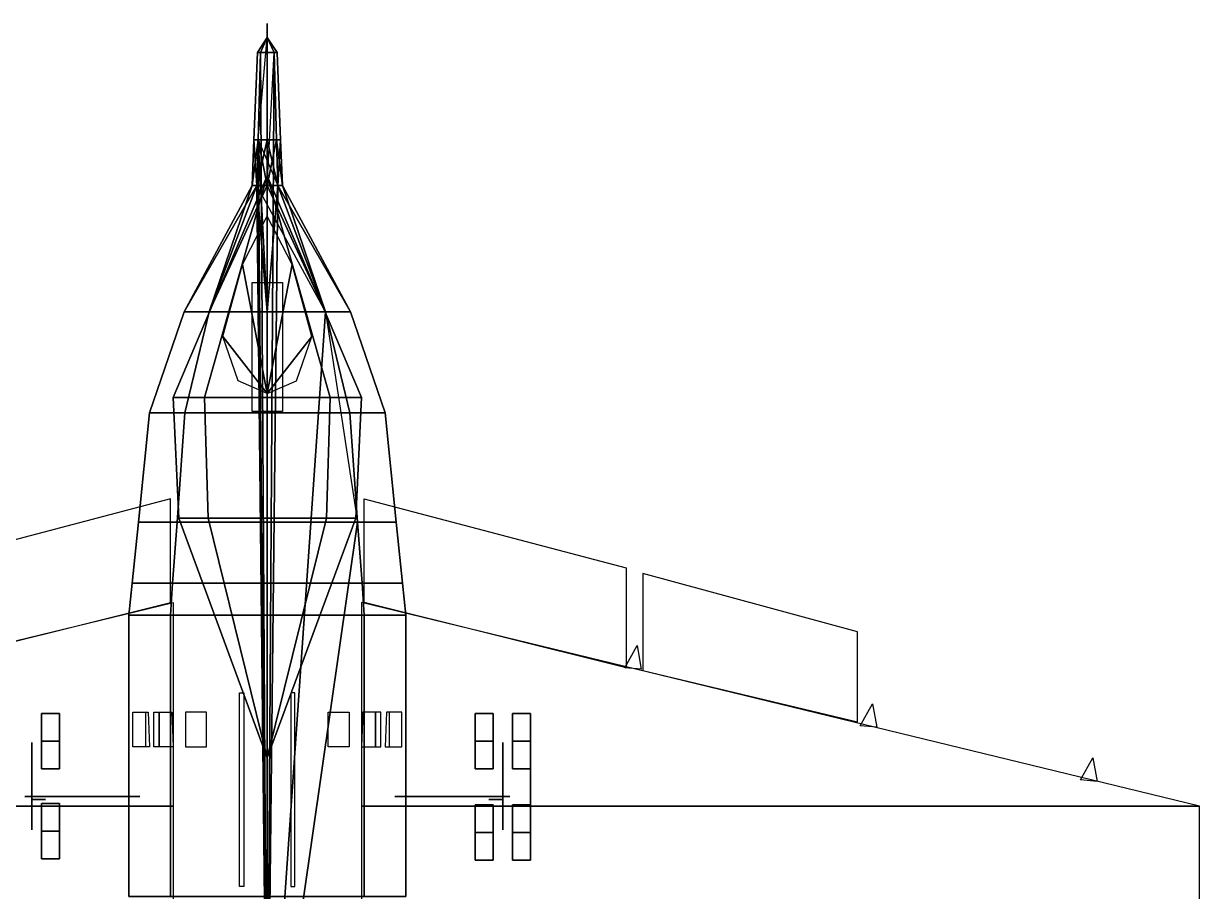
# Model space of a CAD drawing. Extents: x -10460 to 10460, y -19415 to 12503.
# Drawn here: x -2704 to 10337, y 2880 to 12503 of the extents above; entities that cross this region are included whole.
import ezdxf

# ---------------------------------------------------------------- set-up
doc = ezdxf.new("R2010")
doc.units = 0

msp = doc.modelspace()

# ---------------------------------------------------------------- linework, layer by layer
at = {"layer": '10037', "color": 1}
for points in [[(0, 8402, 2166), (276, 9830, 937), (0, 10368, 614), (0, 8402, 2166)], [(0, 8402, 2166), (492, 9032, 1505), (276, 9830, 937), (0, 8402, 2166)], [(0, 8402, 2166), (323, 8540, 1859), (492, 9032, 1505), (0, 8402, 2166)]]:
    msp.add_3dface(points, dxfattribs=at)
at = {"layer": '10115', "color": 1}
for points in [[(0, 8402, 2166), (-276, 9830, 937), (0, 10368, 614), (0, 8402, 2166)], [(0, 8402, 2166), (-492, 9032, 1505), (-276, 9830, 937), (0, 8402, 2166)], [(0, 8402, 2166), (-323, 8540, 1859), (-492, 9032, 1505), (0, 8402, 2166)]]:
    msp.add_3dface(points, dxfattribs=at)
at = {"layer": '10435', "color": 1}
msp.add_3dface([(0, 6989, -937), (0, 7219, -1106), (0, 7834, -1106), (0, 7926, -783)], dxfattribs=at)
msp.add_3dface([(0, 6989, -937), (0, 7219, -1106), (0, 7834, -1106), (0, 7926, -783)], dxfattribs=at)
at = {"layer": '10895', "color": 1}
msp.add_3dface([(0, 12349, -230), (0, 12365, -31), (0, 12503, -92), (0, 12503, -184)], dxfattribs=at)
msp.add_3dface([(0, 12349, -230), (0, 12365, -31), (0, 12503, -92), (0, 12503, -184)], dxfattribs=at)
at = {"layer": '11087', "color": 1}
msp.add_3dface([(6543, 4762, -845), (6543, 5760, -1567), (4163, 6405, -1567), (4163, 5330, -845)], dxfattribs=at)
msp.add_3dface([(6543, 4762, -845), (6543, 5760, -1567), (4163, 6405, -1567), (4163, 5330, -845)], dxfattribs=at)
at = {"layer": '11283', "color": 1}
msp.add_3dface([(1075, 6083, -845), (1075, 7235, -1567), (3978, 6467, -1567), (3978, 5361, -845)], dxfattribs=at)
msp.add_3dface([(1075, 6083, -845), (1075, 7235, -1567), (3978, 6467, -1567), (3978, 5361, -845)], dxfattribs=at)
at = {"layer": '11381', "color": 1}
msp.add_3dface([(-1075, 6083, -845), (-1075, 7235, -1567), (-3978, 6467, -1567), (-3978, 5361, -845)], dxfattribs=at)
msp.add_3dface([(-1075, 6083, -845), (-1075, 7235, -1567), (-3978, 6467, -1567), (-3978, 5361, -845)], dxfattribs=at)
at = {"layer": '11675', "color": 1}
msp.add_3dface([(2918, 3717, -799), (2918, 3717, -2273), (2918, 4332, -2273), (2918, 4332, -845)], dxfattribs=at)
msp.add_3dface([(2918, 3717, -799), (2918, 3717, -2273), (2918, 4332, -2273), (2918, 4332, -845)], dxfattribs=at)
at = {"layer": '11871', "color": 1}
msp.add_3dface([(261, 2934, -998), (307, 2934, -1874), (307, 5084, -1874), (261, 5084, -998)], dxfattribs=at)
msp.add_3dface([(261, 2934, -998), (307, 2934, -1874), (307, 5084, -1874), (261, 5084, -998)], dxfattribs=at)
at = {"layer": '11969', "color": 1}
msp.add_3dface([(-261, 2934, -998), (-307, 2934, -1874), (-307, 5084, -1874), (-261, 5084, -998)], dxfattribs=at)
msp.add_3dface([(-261, 2934, -998), (-307, 2934, -1874), (-307, 5084, -1874), (-261, 5084, -998)], dxfattribs=at)
at = {"layer": '12067', "color": 1}
for points in [[(-169, 8202, -799), (-169, 9631, -1874), (169, 9631, -1874), (169, 8202, -799)], [(-169, 8202, -799), (-169, 9631, -1874), (169, 9631, -1874), (169, 8202, -799)], [(0, 8909, -645), (0, 8909, -1321), (0, 8817, -1244), (0, 8817, -660)], [(0, 8909, -645), (0, 8909, -1321), (0, 8817, -1244), (0, 8817, -660)]]:
    msp.add_3dface(points, dxfattribs=at)
at = {"layer": '13013', "color": 1}
for points in [[(2611, 3564, -3180), (2611, 3564, -3302), (2611, 4531, -3302), (2611, 4531, -3180)], [(2611, 3564, -3180), (2611, 3564, -3302), (2611, 4531, -3302), (2611, 4531, -3180)], [(2611, 3932, -829), (2611, 3932, -3256), (2611, 4070, -3256), (2611, 4070, -829)], [(2611, 3932, -829), (2611, 3932, -3256), (2611, 4070, -3256), (2611, 4070, -829)], [(1567, 3932, -829), (2534, 3932, -1812), (2534, 3932, -1951), (1413, 3932, -829)], [(1567, 3932, -829), (2534, 3932, -1812), (2534, 3932, -1951), (1413, 3932, -829)], [(2688, 3932, -829), (2688, 3932, -3256), (2534, 3932, -3256), (2534, 3932, -829)], [(2688, 3932, -829), (2688, 3932, -3256), (2534, 3932, -3256), (2534, 3932, -829)]]:
    msp.add_3dface(points, dxfattribs=at)
at = {"layer": '13331', "color": 1}
for points in [[(-2611, 3564, -3180), (-2611, 3564, -3302), (-2611, 4531, -3302), (-2611, 4531, -3180)], [(-2611, 3564, -3180), (-2611, 3564, -3302), (-2611, 4531, -3302), (-2611, 4531, -3180)], [(-2611, 3932, -829), (-2611, 3932, -3256), (-2611, 4070, -3256), (-2611, 4070, -829)], [(-2611, 3932, -829), (-2611, 3932, -3256), (-2611, 4070, -3256), (-2611, 4070, -829)], [(-2688, 3932, -829), (-2688, 3932, -3256), (-2534, 3932, -3256), (-2534, 3932, -829)], [(-2688, 3932, -829), (-2688, 3932, -3256), (-2534, 3932, -3256), (-2534, 3932, -829)], [(-1567, 3932, -829), (-2534, 3932, -1812), (-2534, 3932, -1951), (-1413, 3932, -829)], [(-1567, 3932, -829), (-2534, 3932, -1812), (-2534, 3932, -1951), (-1413, 3932, -829)]]:
    msp.add_3dface(points, dxfattribs=at)
at = {"layer": '13635', "color": 1}
for points in [[(1044, -568, -845), (10337, 2504, -845), (10337, 3825, -845), (1044, 6083, -845)], [(1044, 3825, -415), (10337, 3825, -845), (1044, 6083, -845), (1044, 3825, -415)], [(1044, -568, -845), (10337, 2504, -845), (10337, 3825, -845), (1044, 6083, -845)], [(1044, 3825, -415), (10337, 3825, -845), (1044, 6083, -845), (1044, 3825, -415)], [(1044, 2504, -415), (10337, 2504, -845), (10337, 3825, -845), (1044, 3825, -415)], [(1044, 2504, -415), (10337, 2504, -845), (10337, 3825, -845), (1044, 3825, -415)]]:
    msp.add_3dface(points, dxfattribs=at)
at = {"layer": '13977', "color": 1}
for points in [[(-1044, -568, -845), (-10337, 2504, -845), (-10337, 3825, -845), (-1044, 6083, -845)], [(-1044, 3825, -415), (-10337, 3825, -845), (-1044, 6083, -845), (-1044, 3825, -415)], [(-1044, -568, -845), (-10337, 2504, -845), (-10337, 3825, -845), (-1044, 6083, -845)], [(-1044, 3825, -415), (-10337, 3825, -845), (-1044, 6083, -845), (-1044, 3825, -415)], [(-1044, 2504, -415), (-10337, 2504, -845), (-10337, 3825, -845), (-1044, 3825, -415)], [(-1044, 2504, -415), (-10337, 2504, -845), (-10337, 3825, -845), (-1044, 3825, -415)]]:
    msp.add_3dface(points, dxfattribs=at)
at = {"layer": '15765', "color": 1}
for points in [[(2719, 3533, -2857), (2719, 3533, -3533), (2719, 3840, -3364), (2719, 3533, -2857)], [(2719, 3533, -2857), (2719, 3840, -3364), (2719, 3840, -3026), (2719, 3533, -2857)], [(2719, 3533, -2857), (2918, 3533, -2857), (2918, 3840, -3026), (2719, 3840, -3026)], [(2719, 3840, -3364), (2918, 3840, -3364), (2918, 3840, -3026), (2719, 3840, -3026)], [(2719, 3840, -3364), (2918, 3840, -3364), (2918, 3533, -3533), (2719, 3533, -3533)], [(2719, 3533, -2857), (2719, 3533, -3533), (2719, 3840, -3364), (2719, 3533, -2857)], [(2719, 3533, -2857), (2719, 3840, -3364), (2719, 3840, -3026), (2719, 3533, -2857)], [(2719, 3533, -2857), (2918, 3533, -2857), (2918, 3840, -3026), (2719, 3840, -3026)], [(2719, 3840, -3364), (2918, 3840, -3364), (2918, 3840, -3026), (2719, 3840, -3026)], [(2719, 3840, -3364), (2918, 3840, -3364), (2918, 3533, -3533), (2719, 3533, -3533)], [(2918, 3533, -2857), (2918, 3533, -3533), (2918, 3840, -3364), (2918, 3533, -2857)], [(2918, 3533, -2857), (2918, 3840, -3364), (2918, 3840, -3026), (2918, 3533, -2857)], [(2918, 3533, -2857), (2918, 3533, -3533), (2918, 3840, -3364), (2918, 3533, -2857)], [(2918, 3533, -2857), (2918, 3840, -3364), (2918, 3840, -3026), (2918, 3533, -2857)], [(2719, 3533, -2857), (2719, 3226, -3026), (2719, 3226, -3364), (2719, 3533, -2857)], [(2719, 3533, -2857), (2719, 3226, -3364), (2719, 3533, -3533), (2719, 3533, -2857)], [(2719, 3533, -2857), (2918, 3533, -2857), (2918, 3226, -3026), (2719, 3226, -3026)], [(2719, 3226, -3364), (2918, 3226, -3364), (2918, 3533, -3533), (2719, 3533, -3533)], [(2719, 3533, -2857), (2719, 3226, -3026), (2719, 3226, -3364), (2719, 3533, -2857)], [(2719, 3533, -2857), (2719, 3226, -3364), (2719, 3533, -3533), (2719, 3533, -2857)], [(2719, 3533, -2857), (2918, 3533, -2857), (2918, 3226, -3026), (2719, 3226, -3026)], [(2719, 3226, -3364), (2918, 3226, -3364), (2918, 3533, -3533), (2719, 3533, -3533)], [(2918, 3533, -2857), (2918, 3226, -3026), (2918, 3226, -3364), (2918, 3533, -2857)], [(2918, 3533, -2857), (2918, 3226, -3364), (2918, 3533, -3533), (2918, 3533, -2857)], [(2918, 3533, -2857), (2918, 3226, -3026), (2918, 3226, -3364), (2918, 3533, -2857)], [(2918, 3533, -2857), (2918, 3226, -3364), (2918, 3533, -3533), (2918, 3533, -2857)], [(2719, 3226, -3364), (2918, 3226, -3364), (2918, 3226, -3026), (2719, 3226, -3026)], [(2719, 3226, -3364), (2918, 3226, -3364), (2918, 3226, -3026), (2719, 3226, -3026)]]:
    msp.add_3dface(points, dxfattribs=at)
at = {"layer": '17197', "color": 1}
for points in [[(2719, 4547, -2842), (2719, 4547, -3517), (2719, 4854, -3348), (2719, 4547, -2842)], [(2719, 4547, -2842), (2719, 4854, -3348), (2719, 4854, -3011), (2719, 4547, -2842)], [(2719, 4547, -2842), (2918, 4547, -2842), (2918, 4854, -3011), (2719, 4854, -3011)], [(2719, 4854, -3348), (2918, 4854, -3348), (2918, 4854, -3011), (2719, 4854, -3011)], [(2719, 4854, -3348), (2918, 4854, -3348), (2918, 4547, -3517), (2719, 4547, -3517)], [(2719, 4547, -2842), (2719, 4547, -3517), (2719, 4854, -3348), (2719, 4547, -2842)], [(2719, 4547, -2842), (2719, 4854, -3348), (2719, 4854, -3011), (2719, 4547, -2842)], [(2719, 4547, -2842), (2918, 4547, -2842), (2918, 4854, -3011), (2719, 4854, -3011)], [(2719, 4854, -3348), (2918, 4854, -3348), (2918, 4854, -3011), (2719, 4854, -3011)], [(2719, 4854, -3348), (2918, 4854, -3348), (2918, 4547, -3517), (2719, 4547, -3517)], [(2918, 4547, -2842), (2918, 4547, -3517), (2918, 4854, -3348), (2918, 4547, -2842)], [(2918, 4547, -2842), (2918, 4854, -3348), (2918, 4854, -3011), (2918, 4547, -2842)], [(2918, 4547, -2842), (2918, 4547, -3517), (2918, 4854, -3348), (2918, 4547, -2842)], [(2918, 4547, -2842), (2918, 4854, -3348), (2918, 4854, -3011), (2918, 4547, -2842)], [(2719, 4547, -2842), (2719, 4239, -3011), (2719, 4239, -3348), (2719, 4547, -2842)], [(2719, 4547, -2842), (2719, 4239, -3348), (2719, 4547, -3517), (2719, 4547, -2842)], [(2719, 4547, -2842), (2918, 4547, -2842), (2918, 4239, -3011), (2719, 4239, -3011)], [(2719, 4239, -3348), (2918, 4239, -3348), (2918, 4547, -3517), (2719, 4547, -3517)], [(2719, 4547, -2842), (2719, 4239, -3011), (2719, 4239, -3348), (2719, 4547, -2842)], [(2719, 4547, -2842), (2719, 4239, -3348), (2719, 4547, -3517), (2719, 4547, -2842)], [(2719, 4547, -2842), (2918, 4547, -2842), (2918, 4239, -3011), (2719, 4239, -3011)], [(2719, 4239, -3348), (2918, 4239, -3348), (2918, 4547, -3517), (2719, 4547, -3517)], [(2918, 4547, -2842), (2918, 4239, -3011), (2918, 4239, -3348), (2918, 4547, -2842)], [(2918, 4547, -2842), (2918, 4239, -3348), (2918, 4547, -3517), (2918, 4547, -2842)], [(2918, 4547, -2842), (2918, 4239, -3011), (2918, 4239, -3348), (2918, 4547, -2842)], [(2918, 4547, -2842), (2918, 4239, -3348), (2918, 4547, -3517), (2918, 4547, -2842)], [(2719, 4239, -3348), (2918, 4239, -3348), (2918, 4239, -3011), (2719, 4239, -3011)], [(2719, 4239, -3348), (2918, 4239, -3348), (2918, 4239, -3011), (2719, 4239, -3011)]]:
    msp.add_3dface(points, dxfattribs=at)
at = {"layer": '18629', "color": 1}
for points in [[(2304, 3533, -2857), (2304, 3533, -3533), (2304, 3840, -3364), (2304, 3533, -2857)], [(2304, 3533, -2857), (2304, 3840, -3364), (2304, 3840, -3026), (2304, 3533, -2857)], [(2304, 3533, -2857), (2504, 3533, -2857), (2504, 3840, -3026), (2304, 3840, -3026)], [(2304, 3840, -3364), (2504, 3840, -3364), (2504, 3840, -3026), (2304, 3840, -3026)], [(2304, 3840, -3364), (2504, 3840, -3364), (2504, 3533, -3533), (2304, 3533, -3533)], [(2304, 3533, -2857), (2304, 3533, -3533), (2304, 3840, -3364), (2304, 3533, -2857)], [(2304, 3533, -2857), (2304, 3840, -3364), (2304, 3840, -3026), (2304, 3533, -2857)], [(2304, 3533, -2857), (2504, 3533, -2857), (2504, 3840, -3026), (2304, 3840, -3026)], [(2304, 3840, -3364), (2504, 3840, -3364), (2504, 3840, -3026), (2304, 3840, -3026)], [(2304, 3840, -3364), (2504, 3840, -3364), (2504, 3533, -3533), (2304, 3533, -3533)], [(2504, 3533, -2857), (2504, 3533, -3533), (2504, 3840, -3364), (2504, 3533, -2857)], [(2504, 3533, -2857), (2504, 3840, -3364), (2504, 3840, -3026), (2504, 3533, -2857)], [(2504, 3533, -2857), (2504, 3533, -3533), (2504, 3840, -3364), (2504, 3533, -2857)], [(2504, 3533, -2857), (2504, 3840, -3364), (2504, 3840, -3026), (2504, 3533, -2857)], [(2304, 3533, -2857), (2304, 3226, -3026), (2304, 3226, -3364), (2304, 3533, -2857)], [(2304, 3533, -2857), (2304, 3226, -3364), (2304, 3533, -3533), (2304, 3533, -2857)], [(2304, 3533, -2857), (2504, 3533, -2857), (2504, 3226, -3026), (2304, 3226, -3026)], [(2304, 3226, -3364), (2504, 3226, -3364), (2504, 3533, -3533), (2304, 3533, -3533)], [(2304, 3533, -2857), (2304, 3226, -3026), (2304, 3226, -3364), (2304, 3533, -2857)], [(2304, 3533, -2857), (2304, 3226, -3364), (2304, 3533, -3533), (2304, 3533, -2857)], [(2304, 3533, -2857), (2504, 3533, -2857), (2504, 3226, -3026), (2304, 3226, -3026)], [(2304, 3226, -3364), (2504, 3226, -3364), (2504, 3533, -3533), (2304, 3533, -3533)], [(2504, 3533, -2857), (2504, 3226, -3026), (2504, 3226, -3364), (2504, 3533, -2857)], [(2504, 3533, -2857), (2504, 3226, -3364), (2504, 3533, -3533), (2504, 3533, -2857)], [(2504, 3533, -2857), (2504, 3226, -3026), (2504, 3226, -3364), (2504, 3533, -2857)], [(2504, 3533, -2857), (2504, 3226, -3364), (2504, 3533, -3533), (2504, 3533, -2857)], [(2304, 3226, -3364), (2504, 3226, -3364), (2504, 3226, -3026), (2304, 3226, -3026)], [(2304, 3226, -3364), (2504, 3226, -3364), (2504, 3226, -3026), (2304, 3226, -3026)]]:
    msp.add_3dface(points, dxfattribs=at)
at = {"layer": '19345', "color": 1}
for points in [[(-2504, 3548, -2857), (-2504, 3548, -3533), (-2504, 3855, -3364), (-2504, 3548, -2857)], [(-2504, 3548, -2857), (-2504, 3855, -3364), (-2504, 3855, -3026), (-2504, 3548, -2857)], [(-2304, 3548, -2857), (-2504, 3548, -2857), (-2504, 3855, -3026), (-2304, 3855, -3026)], [(-2304, 3855, -3364), (-2504, 3855, -3364), (-2504, 3855, -3026), (-2304, 3855, -3026)], [(-2304, 3855, -3364), (-2504, 3855, -3364), (-2504, 3548, -3533), (-2304, 3548, -3533)], [(-2504, 3548, -2857), (-2504, 3548, -3533), (-2504, 3855, -3364), (-2504, 3548, -2857)], [(-2504, 3548, -2857), (-2504, 3855, -3364), (-2504, 3855, -3026), (-2504, 3548, -2857)], [(-2304, 3548, -2857), (-2504, 3548, -2857), (-2504, 3855, -3026), (-2304, 3855, -3026)], [(-2304, 3855, -3364), (-2504, 3855, -3364), (-2504, 3855, -3026), (-2304, 3855, -3026)], [(-2304, 3855, -3364), (-2504, 3855, -3364), (-2504, 3548, -3533), (-2304, 3548, -3533)], [(-2304, 3548, -2857), (-2304, 3548, -3533), (-2304, 3855, -3364), (-2304, 3548, -2857)], [(-2304, 3548, -2857), (-2304, 3855, -3364), (-2304, 3855, -3026), (-2304, 3548, -2857)], [(-2304, 3548, -2857), (-2304, 3548, -3533), (-2304, 3855, -3364), (-2304, 3548, -2857)], [(-2304, 3548, -2857), (-2304, 3855, -3364), (-2304, 3855, -3026), (-2304, 3548, -2857)], [(-2504, 3548, -2857), (-2504, 3241, -3026), (-2504, 3241, -3364), (-2504, 3548, -2857)], [(-2504, 3548, -2857), (-2504, 3241, -3364), (-2504, 3548, -3533), (-2504, 3548, -2857)], [(-2304, 3548, -2857), (-2504, 3548, -2857), (-2504, 3241, -3026), (-2304, 3241, -3026)], [(-2304, 3241, -3364), (-2504, 3241, -3364), (-2504, 3548, -3533), (-2304, 3548, -3533)], [(-2504, 3548, -2857), (-2504, 3241, -3026), (-2504, 3241, -3364), (-2504, 3548, -2857)], [(-2504, 3548, -2857), (-2504, 3241, -3364), (-2504, 3548, -3533), (-2504, 3548, -2857)], [(-2304, 3548, -2857), (-2504, 3548, -2857), (-2504, 3241, -3026), (-2304, 3241, -3026)], [(-2304, 3241, -3364), (-2504, 3241, -3364), (-2504, 3548, -3533), (-2304, 3548, -3533)], [(-2304, 3548, -2857), (-2304, 3241, -3026), (-2304, 3241, -3364), (-2304, 3548, -2857)], [(-2304, 3548, -2857), (-2304, 3241, -3364), (-2304, 3548, -3533), (-2304, 3548, -2857)], [(-2304, 3548, -2857), (-2304, 3241, -3026), (-2304, 3241, -3364), (-2304, 3548, -2857)], [(-2304, 3548, -2857), (-2304, 3241, -3364), (-2304, 3548, -3533), (-2304, 3548, -2857)], [(-2304, 3241, -3364), (-2504, 3241, -3364), (-2504, 3241, -3026), (-2304, 3241, -3026)], [(-2304, 3241, -3364), (-2504, 3241, -3364), (-2504, 3241, -3026), (-2304, 3241, -3026)]]:
    msp.add_3dface(points, dxfattribs=at)
at = {"layer": '20061', "color": 1}
for points in [[(2304, 4547, -2857), (2304, 4547, -3533), (2304, 4854, -3364), (2304, 4547, -2857)], [(2304, 4547, -2857), (2304, 4854, -3364), (2304, 4854, -3026), (2304, 4547, -2857)], [(2304, 4547, -2857), (2504, 4547, -2857), (2504, 4854, -3026), (2304, 4854, -3026)], [(2304, 4854, -3364), (2504, 4854, -3364), (2504, 4854, -3026), (2304, 4854, -3026)], [(2304, 4854, -3364), (2504, 4854, -3364), (2504, 4547, -3533), (2304, 4547, -3533)], [(2304, 4547, -2857), (2304, 4547, -3533), (2304, 4854, -3364), (2304, 4547, -2857)], [(2304, 4547, -2857), (2304, 4854, -3364), (2304, 4854, -3026), (2304, 4547, -2857)], [(2304, 4547, -2857), (2504, 4547, -2857), (2504, 4854, -3026), (2304, 4854, -3026)], [(2304, 4854, -3364), (2504, 4854, -3364), (2504, 4854, -3026), (2304, 4854, -3026)], [(2304, 4854, -3364), (2504, 4854, -3364), (2504, 4547, -3533), (2304, 4547, -3533)], [(2504, 4547, -2857), (2504, 4547, -3533), (2504, 4854, -3364), (2504, 4547, -2857)], [(2504, 4547, -2857), (2504, 4854, -3364), (2504, 4854, -3026), (2504, 4547, -2857)], [(2504, 4547, -2857), (2504, 4547, -3533), (2504, 4854, -3364), (2504, 4547, -2857)], [(2504, 4547, -2857), (2504, 4854, -3364), (2504, 4854, -3026), (2504, 4547, -2857)], [(2304, 4547, -2857), (2304, 4239, -3026), (2304, 4239, -3364), (2304, 4547, -2857)], [(2304, 4547, -2857), (2304, 4239, -3364), (2304, 4547, -3533), (2304, 4547, -2857)], [(2304, 4547, -2857), (2504, 4547, -2857), (2504, 4239, -3026), (2304, 4239, -3026)], [(2304, 4239, -3364), (2504, 4239, -3364), (2504, 4547, -3533), (2304, 4547, -3533)], [(2304, 4547, -2857), (2304, 4239, -3026), (2304, 4239, -3364), (2304, 4547, -2857)], [(2304, 4547, -2857), (2304, 4239, -3364), (2304, 4547, -3533), (2304, 4547, -2857)], [(2304, 4547, -2857), (2504, 4547, -2857), (2504, 4239, -3026), (2304, 4239, -3026)], [(2304, 4239, -3364), (2504, 4239, -3364), (2504, 4547, -3533), (2304, 4547, -3533)], [(2504, 4547, -2857), (2504, 4239, -3026), (2504, 4239, -3364), (2504, 4547, -2857)], [(2504, 4547, -2857), (2504, 4239, -3364), (2504, 4547, -3533), (2504, 4547, -2857)], [(2504, 4547, -2857), (2504, 4239, -3026), (2504, 4239, -3364), (2504, 4547, -2857)], [(2504, 4547, -2857), (2504, 4239, -3364), (2504, 4547, -3533), (2504, 4547, -2857)], [(2304, 4239, -3364), (2504, 4239, -3364), (2504, 4239, -3026), (2304, 4239, -3026)], [(2304, 4239, -3364), (2504, 4239, -3364), (2504, 4239, -3026), (2304, 4239, -3026)]]:
    msp.add_3dface(points, dxfattribs=at)
at = {"layer": '20777', "color": 1}
for points in [[(-2504, 4547, -2842), (-2504, 4547, -3517), (-2504, 4854, -3348), (-2504, 4547, -2842)], [(-2504, 4547, -2842), (-2504, 4854, -3348), (-2504, 4854, -3011), (-2504, 4547, -2842)], [(-2304, 4547, -2842), (-2504, 4547, -2842), (-2504, 4854, -3011), (-2304, 4854, -3011)], [(-2304, 4854, -3348), (-2504, 4854, -3348), (-2504, 4854, -3011), (-2304, 4854, -3011)], [(-2304, 4854, -3348), (-2504, 4854, -3348), (-2504, 4547, -3517), (-2304, 4547, -3517)], [(-2504, 4547, -2842), (-2504, 4547, -3517), (-2504, 4854, -3348), (-2504, 4547, -2842)], [(-2504, 4547, -2842), (-2504, 4854, -3348), (-2504, 4854, -3011), (-2504, 4547, -2842)], [(-2304, 4547, -2842), (-2504, 4547, -2842), (-2504, 4854, -3011), (-2304, 4854, -3011)], [(-2304, 4854, -3348), (-2504, 4854, -3348), (-2504, 4854, -3011), (-2304, 4854, -3011)], [(-2304, 4854, -3348), (-2504, 4854, -3348), (-2504, 4547, -3517), (-2304, 4547, -3517)], [(-2304, 4547, -2842), (-2304, 4547, -3517), (-2304, 4854, -3348), (-2304, 4547, -2842)], [(-2304, 4547, -2842), (-2304, 4854, -3348), (-2304, 4854, -3011), (-2304, 4547, -2842)], [(-2304, 4547, -2842), (-2304, 4547, -3517), (-2304, 4854, -3348), (-2304, 4547, -2842)], [(-2304, 4547, -2842), (-2304, 4854, -3348), (-2304, 4854, -3011), (-2304, 4547, -2842)], [(-2504, 4547, -2842), (-2504, 4239, -3011), (-2504, 4239, -3348), (-2504, 4547, -2842)], [(-2504, 4547, -2842), (-2504, 4239, -3348), (-2504, 4547, -3517), (-2504, 4547, -2842)], [(-2304, 4547, -2842), (-2504, 4547, -2842), (-2504, 4239, -3011), (-2304, 4239, -3011)], [(-2304, 4239, -3348), (-2504, 4239, -3348), (-2504, 4547, -3517), (-2304, 4547, -3517)], [(-2504, 4547, -2842), (-2504, 4239, -3011), (-2504, 4239, -3348), (-2504, 4547, -2842)], [(-2504, 4547, -2842), (-2504, 4239, -3348), (-2504, 4547, -3517), (-2504, 4547, -2842)], [(-2304, 4547, -2842), (-2504, 4547, -2842), (-2504, 4239, -3011), (-2304, 4239, -3011)], [(-2304, 4239, -3348), (-2504, 4239, -3348), (-2504, 4547, -3517), (-2304, 4547, -3517)], [(-2304, 4547, -2842), (-2304, 4239, -3011), (-2304, 4239, -3348), (-2304, 4547, -2842)], [(-2304, 4547, -2842), (-2304, 4239, -3348), (-2304, 4547, -3517), (-2304, 4547, -2842)], [(-2304, 4547, -2842), (-2304, 4239, -3011), (-2304, 4239, -3348), (-2304, 4547, -2842)], [(-2304, 4547, -2842), (-2304, 4239, -3348), (-2304, 4547, -3517), (-2304, 4547, -2842)], [(-2304, 4239, -3348), (-2504, 4239, -3348), (-2504, 4239, -3011), (-2304, 4239, -3011)], [(-2304, 4239, -3348), (-2504, 4239, -3348), (-2504, 4239, -3011), (-2304, 4239, -3011)]]:
    msp.add_3dface(points, dxfattribs=at)
at = {"layer": '21479', "color": 1}
for points in [[(-696, 8356, 2181), (0, 10813, 261), (-1044, 8356, 1969), (-696, 8356, 2181)], [(-1044, 8356, 1969), (0, 10813, 261), (-1044, 8356, 1122), (-1044, 8356, 1969)], [(-1044, 8356, 1122), (0, 10813, 261), (-696, 8356, 911), (-1044, 8356, 1122)], [(-696, 8356, 2181), (0, 10813, 261), (-1044, 8356, 1969), (-696, 8356, 2181)], [(-1044, 8356, 1969), (0, 10813, 261), (-1044, 8356, 1122), (-1044, 8356, 1969)], [(-1044, 8356, 1122), (0, 10813, 261), (-696, 8356, 911), (-1044, 8356, 1122)], [(696, 8356, 2181), (0, 10813, 261), (-696, 8356, 2181), (696, 8356, 2181)], [(-696, 8356, 911), (0, 10813, 261), (696, 8356, 911), (-696, 8356, 911)], [(696, 8356, 2181), (0, 10813, 261), (-696, 8356, 2181), (696, 8356, 2181)], [(-696, 8356, 911), (0, 10813, 261), (696, 8356, 911), (-696, 8356, 911)], [(696, 8356, 911), (0, 10813, 261), (1044, 8356, 1122), (696, 8356, 911)], [(1044, 8356, 1122), (0, 10813, 261), (1044, 8356, 1969), (1044, 8356, 1122)], [(1044, 8356, 1969), (0, 10813, 261), (696, 8356, 2181), (1044, 8356, 1969)], [(696, 8356, 911), (0, 10813, 261), (1044, 8356, 1122), (696, 8356, 911)], [(1044, 8356, 1122), (0, 10813, 261), (1044, 8356, 1969), (1044, 8356, 1122)], [(1044, 8356, 1969), (0, 10813, 261), (696, 8356, 2181), (1044, 8356, 1969)], [(-655, 7020, 2227), (-696, 8356, 2181), (-1044, 8356, 1969), (-983, 7020, 2067)], [(-983, 7020, 2067), (-1044, 8356, 1969), (-1044, 8356, 1122), (-983, 7020, 1424)], [(-983, 7020, 1424), (-1044, 8356, 1122), (-696, 8356, 911), (-655, 7020, 1264)], [(-655, 7020, 2227), (-696, 8356, 2181), (-1044, 8356, 1969), (-983, 7020, 2067)], [(-983, 7020, 2067), (-1044, 8356, 1969), (-1044, 8356, 1122), (-983, 7020, 1424)], [(-983, 7020, 1424), (-1044, 8356, 1122), (-696, 8356, 911), (-655, 7020, 1264)], [(655, 7020, 2227), (696, 8356, 2181), (-696, 8356, 2181), (-655, 7020, 2227)], [(-655, 7020, 1264), (-696, 8356, 911), (696, 8356, 911), (655, 7020, 1264)], [(655, 7020, 2227), (696, 8356, 2181), (-696, 8356, 2181), (-655, 7020, 2227)], [(-655, 7020, 1264), (-696, 8356, 911), (696, 8356, 911), (655, 7020, 1264)], [(655, 7020, 1264), (696, 8356, 911), (1044, 8356, 1122), (983, 7020, 1424)], [(983, 7020, 2067), (1044, 8356, 1969), (696, 8356, 2181), (655, 7020, 2227)], [(655, 7020, 1264), (696, 8356, 911), (1044, 8356, 1122), (983, 7020, 1424)], [(983, 7020, 2067), (1044, 8356, 1969), (696, 8356, 2181), (655, 7020, 2227)], [(983, 7020, 1424), (1044, 8356, 1122), (1044, 8356, 1969), (983, 7020, 2067)], [(983, 7020, 1424), (1044, 8356, 1122), (1044, 8356, 1969), (983, 7020, 2067)], [(0, 4362, 1966), (-655, 7020, 2227), (-983, 7020, 2067), (0, 4362, 1966)], [(0, 4362, 1966), (-983, 7020, 2067), (-983, 7020, 1424), (0, 4362, 1966)], [(0, 4362, 1966), (-983, 7020, 1424), (-655, 7020, 1264), (0, 4362, 1966)], [(0, 4362, 1966), (-655, 7020, 2227), (-983, 7020, 2067), (0, 4362, 1966)], [(0, 4362, 1966), (-983, 7020, 2067), (-983, 7020, 1424), (0, 4362, 1966)], [(0, 4362, 1966), (-983, 7020, 1424), (-655, 7020, 1264), (0, 4362, 1966)], [(0, 4362, 1966), (655, 7020, 2227), (-655, 7020, 2227), (0, 4362, 1966)], [(0, 4362, 1966), (-655, 7020, 1264), (655, 7020, 1264), (0, 4362, 1966)], [(0, 4362, 1966), (655, 7020, 2227), (-655, 7020, 2227), (0, 4362, 1966)], [(0, 4362, 1966), (-655, 7020, 1264), (655, 7020, 1264), (0, 4362, 1966)], [(0, 4362, 1966), (655, 7020, 1264), (983, 7020, 1424), (0, 4362, 1966)], [(0, 4362, 1966), (983, 7020, 1424), (983, 7020, 2067), (0, 4362, 1966)], [(0, 4362, 1966), (983, 7020, 2067), (655, 7020, 2227), (0, 4362, 1966)], [(0, 4362, 1966), (655, 7020, 1264), (983, 7020, 1424), (0, 4362, 1966)], [(0, 4362, 1966), (983, 7020, 1424), (983, 7020, 2067), (0, 4362, 1966)], [(0, 4362, 1966), (983, 7020, 2067), (655, 7020, 2227), (0, 4362, 1966)]]:
    msp.add_3dface(points, dxfattribs=at)
at = {"layer": '30065', "color": 1}
for points in [[(-75, 12180, -29), (0, 12349, -123), (-108, 12180, -122), (-75, 12180, -29)], [(-108, 12180, -122), (0, 12349, -209), (-75, 12180, -214), (-108, 12180, -122)], [(-108, 12180, -122), (0, 12349, -123), (0, 12349, -209), (-108, 12180, -122)], [(-75, 12180, -29), (0, 12349, -123), (-108, 12180, -122), (-75, 12180, -29)], [(-108, 12180, -122), (0, 12349, -209), (-75, 12180, -214), (-108, 12180, -122)], [(-108, 12180, -122), (0, 12349, -123), (0, 12349, -209), (-108, 12180, -122)], [(0, 0), (-103, 11213, 14), (0, 12349, -230), (0, 0)], [(0, 12180, -6), (0, 12349, -37), (-75, 12180, -29), (0, 12180, -6)], [(-75, 12180, -29), (0, 12349, -37), (0, 12349, -123), (-75, 12180, -29)], [(-75, 12180, -214), (0, 12349, -230), (0, 12180, -237), (-75, 12180, -214)], [(-75, 12180, -214), (0, 12349, -209), (0, 12349, -230), (-75, 12180, -214)], [(0, 12180, -6), (0, 12349, -37), (-75, 12180, -29), (0, 12180, -6)], [(-75, 12180, -29), (0, 12349, -37), (0, 12349, -123), (-75, 12180, -29)], [(-75, 12180, -214), (0, 12349, -230), (0, 12180, -237), (-75, 12180, -214)], [(-75, 12180, -214), (0, 12349, -209), (0, 12349, -230), (-75, 12180, -214)], [(0, 12180, -6), (0, 12349, -15), (0, 12349, -37), (0, 12180, -6)], [(0, 12180, -237), (0, 12349, -230), (75, 12180, -214), (0, 12180, -237)], [(75, 12180, -214), (0, 12349, -230), (0, 12349, -209), (75, 12180, -214)], [(75, 12180, -214), (0, 12349, -209), (108, 12180, -122), (75, 12180, -214)], [(108, 12180, -122), (0, 12349, -209), (0, 12349, -123), (108, 12180, -122)], [(108, 12180, -122), (0, 12349, -123), (75, 12180, -29), (108, 12180, -122)], [(75, 12180, -29), (0, 12349, -123), (0, 12349, -37), (75, 12180, -29)], [(75, 12180, -29), (0, 12349, -37), (0, 12180, -6), (75, 12180, -29)], [(0, 12180, -6), (0, 12349, -37), (0, 12349, -15), (0, 12180, -6)], [(0, 12180, -6), (0, 12349, -15), (0, 12349, -37), (0, 12180, -6)], [(0, 12180, -237), (0, 12349, -230), (75, 12180, -214), (0, 12180, -237)], [(75, 12180, -214), (0, 12349, -230), (0, 12349, -209), (75, 12180, -214)], [(75, 12180, -214), (0, 12349, -209), (108, 12180, -122), (75, 12180, -214)], [(108, 12180, -122), (0, 12349, -209), (0, 12349, -123), (108, 12180, -122)], [(108, 12180, -122), (0, 12349, -123), (75, 12180, -29), (108, 12180, -122)], [(75, 12180, -29), (0, 12349, -123), (0, 12349, -37), (75, 12180, -29)], [(75, 12180, -29), (0, 12349, -37), (0, 12180, -6), (75, 12180, -29)], [(0, 12180, -6), (0, 12349, -37), (0, 12349, -15), (0, 12180, -6)], [(108, 12180, -122), (0, 12349, -123), (75, 12180, -29), (108, 12180, -122)], [(75, 12180, -29), (0, 12349, -123), (0, 12349, -37), (75, 12180, -29)], [(75, 12180, -29), (0, 12349, -37), (0, 12180, -6), (75, 12180, -29)], [(0, 12180, -6), (0, 12349, -37), (0, 12349, -15), (0, 12180, -6)], [(0, 0), (0, 12349, -230), (0, 0)], [(0, 0), (0, 0), (0, 12349, -230), (0, 0)], [(0, 0), (0, 12349, -230), (0, 0)], [(-103, 11213, 14), (-75, 12180, -29), (-108, 12180, -122), (-148, 11213, -115)], [(-148, 11213, -115), (-108, 12180, -122), (-75, 12180, -214), (-103, 11213, -244)], [(-103, 11213, 14), (-75, 12180, -29), (-108, 12180, -122), (-148, 11213, -115)], [(-148, 11213, -115), (-108, 12180, -122), (-75, 12180, -214), (-103, 11213, -244)], [(0, 11213, 46), (0, 12180, -6), (-75, 12180, -29), (-103, 11213, 14)], [(-103, 11213, -244), (-75, 12180, -214), (0, 12180, -237), (0, 11213, -276)], [(0, 11213, 46), (0, 12180, -6), (-75, 12180, -29), (-103, 11213, 14)], [(-103, 11213, -244), (-75, 12180, -214), (0, 12180, -237), (0, 11213, -276)], [(0, 0), (0, 0), (-75, 12180, -29), (0, 0)], [(0, 0), (-75, 12180, -29), (0, 0)], [(0, 11213, -276), (0, 12180, -237), (75, 12180, -214), (103, 11213, -244)], [(103, 11213, 14), (75, 12180, -29), (0, 12180, -6), (0, 11213, 46)], [(0, 11213, -276), (0, 12180, -237), (75, 12180, -214), (103, 11213, -244)], [(103, 11213, 14), (75, 12180, -29), (0, 12180, -6), (0, 11213, 46)], [(0, 0), (0, 10706, 266), (75, 12180, -214), (0, 0)], [(0, 0), (75, 12180, -214), (0, 0)], [(103, 11213, -244), (75, 12180, -214), (108, 12180, -122), (148, 11213, -115)], [(148, 11213, -115), (108, 12180, -122), (75, 12180, -29), (103, 11213, 14)], [(103, 11213, -244), (75, 12180, -214), (108, 12180, -122), (148, 11213, -115)], [(148, 11213, -115), (108, 12180, -122), (75, 12180, -29), (103, 11213, 14)], [(-118, 10706, 204), (-148, 11213, -115), (-169, 10706, -43), (-118, 10706, 204)], [(-169, 10706, -43), (-103, 11213, -244), (-118, 10706, -291), (-169, 10706, -43)], [(-169, 10706, -43), (-148, 11213, -115), (-103, 11213, -244), (-169, 10706, -43)], [(-118, 10706, 204), (-148, 11213, -115), (-169, 10706, -43), (-118, 10706, 204)], [(-169, 10706, -43), (-103, 11213, -244), (-118, 10706, -291), (-169, 10706, -43)], [(-169, 10706, -43), (-148, 11213, -115), (-103, 11213, -244), (-169, 10706, -43)], [(-118, 10706, 204), (-103, 11213, 14), (-148, 11213, -115), (-118, 10706, 204)], [(-118, 10706, 204), (-103, 11213, 14), (-148, 11213, -115), (-118, 10706, 204)], [(0, 10706, 266), (-103, 11213, 14), (-118, 10706, 204), (0, 10706, 266)], [(-118, 10706, -291), (0, 11213, -276), (0, 10706, -353), (-118, 10706, -291)], [(-118, 10706, -291), (-103, 11213, -244), (0, 11213, -276), (-118, 10706, -291)], [(0, 10706, 266), (-103, 11213, 14), (-118, 10706, 204), (0, 10706, 266)], [(-118, 10706, -291), (0, 11213, -276), (0, 10706, -353), (-118, 10706, -291)], [(-118, 10706, -291), (-103, 11213, -244), (0, 11213, -276), (-118, 10706, -291)], [(0, 10706, 266), (0, 11213, 46), (-103, 11213, 14), (0, 10706, 266)], [(0, 10706, 266), (0, 11213, 46), (-103, 11213, 14), (0, 10706, 266)], [(0, 0), (0, 0), (-103, 11213, 14), (0, 0)], [(0, 0), (-103, 11213, 14), (0, 9308, -569), (0, 0)], [(0, 0), (0, 9308, -569), (-103, 11213, 14), (0, 0)], [(0, 0), (0, 0), (-103, 11213, 14), (0, 0)], [(0, 0), (-103, 11213, 14), (118, 10706, -291), (0, 0)], [(0, 10706, -353), (0, 11213, -276), (118, 10706, -291), (0, 10706, -353)], [(118, 10706, -291), (0, 11213, -276), (103, 11213, -244), (118, 10706, -291)], [(118, 10706, 204), (103, 11213, 14), (0, 10706, 266), (118, 10706, 204)], [(0, 10706, 266), (103, 11213, 14), (0, 11213, 46), (0, 10706, 266)], [(0, 10706, -353), (0, 11213, -276), (118, 10706, -291), (0, 10706, -353)], [(118, 10706, -291), (0, 11213, -276), (103, 11213, -244), (118, 10706, -291)], [(118, 10706, 204), (103, 11213, 14), (0, 10706, 266), (118, 10706, 204)], [(0, 10706, 266), (103, 11213, 14), (0, 11213, 46), (0, 10706, 266)], [(118, 10706, -291), (103, 11213, -244), (169, 10706, -43), (118, 10706, -291)], [(169, 10706, -43), (103, 11213, -244), (148, 11213, -115), (169, 10706, -43)], [(118, 10706, 204), (148, 11213, -115), (103, 11213, 14), (118, 10706, 204)], [(118, 10706, -291), (103, 11213, -244), (169, 10706, -43), (118, 10706, -291)], [(169, 10706, -43), (103, 11213, -244), (148, 11213, -115), (169, 10706, -43)], [(118, 10706, 204), (148, 11213, -115), (103, 11213, 14), (118, 10706, 204)], [(169, 10706, -43), (148, 11213, -115), (118, 10706, 204), (169, 10706, -43)], [(169, 10706, -43), (148, 11213, -115), (118, 10706, 204), (169, 10706, -43)], [(-645, 9308, 713), (-169, 10706, -43), (-922, 9308, 143), (-645, 9308, 713)], [(-922, 9308, 143), (-118, 10706, -291), (-645, 9308, -427), (-922, 9308, 143)], [(-922, 9308, 143), (-169, 10706, -43), (-118, 10706, -291), (-922, 9308, 143)], [(-645, 9308, 713), (-169, 10706, -43), (-922, 9308, 143), (-645, 9308, 713)], [(-922, 9308, 143), (-118, 10706, -291), (-645, 9308, -427), (-922, 9308, 143)], [(-922, 9308, 143), (-169, 10706, -43), (-118, 10706, -291), (-922, 9308, 143)], [(0, 9308, 856), (-118, 10706, 204), (-645, 9308, 713), (0, 9308, 856)], [(-645, 9308, 713), (-118, 10706, 204), (-169, 10706, -43), (-645, 9308, 713)], [(-645, 9308, -427), (0, 10706, -353), (0, 9308, -569), (-645, 9308, -427)], [(-645, 9308, -427), (-118, 10706, -291), (0, 10706, -353), (-645, 9308, -427)], [(0, 9308, 856), (-118, 10706, 204), (-645, 9308, 713), (0, 9308, 856)], [(-645, 9308, 713), (-118, 10706, 204), (-169, 10706, -43), (-645, 9308, 713)], [(-645, 9308, -427), (0, 10706, -353), (0, 9308, -569), (-645, 9308, -427)], [(-645, 9308, -427), (-118, 10706, -291), (0, 10706, -353), (-645, 9308, -427)], [(0, 9308, 856), (0, 10706, 266), (-118, 10706, 204), (0, 9308, 856)], [(0, 9308, 856), (0, 10706, 266), (-118, 10706, 204), (0, 9308, 856)], [(0, 0), (0, 0), (-118, 10706, 204), (0, 0)], [(0, 0), (-118, 10706, 204), (-118, 10706, -291), (0, 0)], [(0, 0), (-118, 10706, -291), (0, 0)], [(0, 0), (645, 9308, 713), (-118, 10706, -291), (0, 0)], [(0, 0), (-118, 10706, -291), (0, 0)], [(0, 9308, -569), (0, 10706, -353), (645, 9308, -427), (0, 9308, -569)], [(645, 9308, -427), (0, 10706, -353), (118, 10706, -291), (645, 9308, -427)], [(645, 9308, 713), (118, 10706, 204), (0, 9308, 856), (645, 9308, 713)], [(0, 9308, 856), (118, 10706, 204), (0, 10706, 266), (0, 9308, 856)], [(0, 9308, -569), (0, 10706, -353), (645, 9308, -427), (0, 9308, -569)], [(645, 9308, -427), (0, 10706, -353), (118, 10706, -291), (645, 9308, -427)], [(645, 9308, 713), (118, 10706, 204), (0, 9308, 856), (645, 9308, 713)], [(0, 9308, 856), (118, 10706, 204), (0, 10706, 266), (0, 9308, 856)], [(0, 0), (0, 0), (0, 10706, 266), (0, 0)], [(0, 0), (118, 10706, -291), (0, 0)], [(0, 0), (0, 0), (118, 10706, -291), (0, 0)], [(0, 0), (118, 10706, -291), (645, 9308, 713), (0, 0)], [(645, 9308, -427), (118, 10706, -291), (922, 9308, 143), (645, 9308, -427)], [(922, 9308, 143), (118, 10706, -291), (169, 10706, -43), (922, 9308, 143)], [(645, 9308, 713), (169, 10706, -43), (118, 10706, 204), (645, 9308, 713)], [(645, 9308, -427), (118, 10706, -291), (922, 9308, 143), (645, 9308, -427)], [(922, 9308, 143), (118, 10706, -291), (169, 10706, -43), (922, 9308, 143)], [(645, 9308, 713), (169, 10706, -43), (118, 10706, 204), (645, 9308, 713)], [(922, 9308, 143), (169, 10706, -43), (645, 9308, 713), (922, 9308, 143)], [(922, 9308, 143), (169, 10706, -43), (645, 9308, 713), (922, 9308, 143)], [(-914, 8187, 1103), (-645, 9308, 713), (-922, 9308, 143), (-1306, 8187, 282)], [(-1306, 8187, 282), (-922, 9308, 143), (-645, 9308, -427), (-914, 8187, -538)], [(-914, 8187, 1103), (-645, 9308, 713), (-922, 9308, 143), (-1306, 8187, 282)], [(-1306, 8187, 282), (-922, 9308, 143), (-645, 9308, -427), (-914, 8187, -538)], [(0, 8187, 1308), (0, 9308, 856), (-645, 9308, 713), (-914, 8187, 1103)], [(-914, 8187, -538), (-645, 9308, -427), (0, 9308, -569), (0, 8187, -743)], [(0, 8187, 1308), (0, 9308, 856), (-645, 9308, 713), (-914, 8187, 1103)], [(-914, 8187, -538), (-645, 9308, -427), (0, 9308, -569), (0, 8187, -743)], [(0, 8187, -743), (0, 9308, -569), (645, 9308, -427), (914, 8187, -538)], [(914, 8187, 1103), (645, 9308, 713), (0, 9308, 856), (0, 8187, 1308)], [(0, 8187, -743), (0, 9308, -569), (645, 9308, -427), (914, 8187, -538)], [(914, 8187, 1103), (645, 9308, 713), (0, 9308, 856), (0, 8187, 1308)], [(0, 0), (0, 0), (645, 9308, -427), (0, 0)], [(0, 0), (645, 9308, -427), (0, 0)], [(0, 0), (0, 0), (645, 9308, -427), (0, 0)], [(0, 0), (645, 9308, -427), (1001, 6973, -658), (0, 0)], [(914, 8187, -538), (645, 9308, -427), (922, 9308, 143), (1306, 8187, 282)], [(1306, 8187, 282), (922, 9308, 143), (645, 9308, 713), (914, 8187, 1103)], [(914, 8187, -538), (645, 9308, -427), (922, 9308, 143), (1306, 8187, 282)], [(1306, 8187, 282), (922, 9308, 143), (645, 9308, 713), (914, 8187, 1103)], [(-1001, 6973, 1524), (-914, 8187, 1103), (-1306, 8187, 282), (-1430, 6973, 433)], [(-1430, 6973, 433), (-1306, 8187, 282), (-914, 8187, -538), (-1001, 6973, -658)], [(-1001, 6973, 1524), (-914, 8187, 1103), (-1306, 8187, 282), (-1430, 6973, 433)], [(-1430, 6973, 433), (-1306, 8187, 282), (-914, 8187, -538), (-1001, 6973, -658)], [(0, 6973, 1797), (0, 8187, 1308), (-914, 8187, 1103), (-1001, 6973, 1524)], [(-1001, 6973, -658), (-914, 8187, -538), (0, 8187, -743), (0, 6973, -931)], [(0, 6973, 1797), (0, 8187, 1308), (-914, 8187, 1103), (-1001, 6973, 1524)], [(-1001, 6973, -658), (-914, 8187, -538), (0, 8187, -743), (0, 6973, -931)], [(0, 6973, -931), (0, 8187, -743), (914, 8187, -538), (1001, 6973, -658)], [(1001, 6973, 1524), (914, 8187, 1103), (0, 8187, 1308), (0, 6973, 1797)], [(0, 6973, -931), (0, 8187, -743), (914, 8187, -538), (1001, 6973, -658)], [(1001, 6973, 1524), (914, 8187, 1103), (0, 8187, 1308), (0, 6973, 1797)], [(1001, 6973, -658), (914, 8187, -538), (1306, 8187, 282), (1430, 6973, 433)], [(1430, 6973, 433), (1306, 8187, 282), (914, 8187, 1103), (1001, 6973, 1524)], [(1001, 6973, -658), (914, 8187, -538), (1306, 8187, 282), (1430, 6973, 433)], [(1430, 6973, 433), (1306, 8187, 282), (914, 8187, 1103), (1001, 6973, 1524)], [(-1050, 6298, 1601), (-1001, 6973, 1524), (-1430, 6973, 433), (-1500, 6298, 429)], [(-1500, 6298, 429), (-1430, 6973, 433), (-1001, 6973, -658), (-1050, 6298, -743)], [(-1050, 6298, 1601), (-1001, 6973, 1524), (-1430, 6973, 433), (-1500, 6298, 429)], [(-1500, 6298, 429), (-1430, 6973, 433), (-1001, 6973, -658), (-1050, 6298, -743)], [(0, 6298, 1894), (0, 6973, 1797), (-1001, 6973, 1524), (-1050, 6298, 1601)], [(-1050, 6298, -743), (-1001, 6973, -658), (0, 6973, -931), (0, 6298, -1036)], [(0, 6298, 1894), (0, 6973, 1797), (-1001, 6973, 1524), (-1050, 6298, 1601)], [(-1050, 6298, -743), (-1001, 6973, -658), (0, 6973, -931), (0, 6298, -1036)], [(0, 6298, -1036), (0, 6973, -931), (1001, 6973, -658), (1050, 6298, -743)], [(1050, 6298, 1601), (1001, 6973, 1524), (0, 6973, 1797), (0, 6298, 1894)], [(0, 6298, -1036), (0, 6973, -931), (1001, 6973, -658), (1050, 6298, -743)], [(1050, 6298, 1601), (1001, 6973, 1524), (0, 6973, 1797), (0, 6298, 1894)], [(0, 0), (1001, 6973, 1524), (1001, 6973, 1524), (0, 0)], [(0, 0), (1001, 6973, 1524), (0, 0)], [(0, 0), (0, 0), (1001, 6973, 1524), (0, 0)], [(0, 0), (1001, 6973, 1524), (0, 0)], [(0, 0), (0, 0), (1001, 6973, 1524), (0, 0)], [(0, 0), (1001, 6973, 1524), (0, 0)], [(0, 0), (1001, 6973, -658), (0, 0)], [(0, 0), (0, 0), (1001, 6973, 1524), (0, 0)], [(0, 0), (1001, 6973, 1524), (0, 0)], [(1050, 6298, -743), (1001, 6973, -658), (1430, 6973, 433), (1500, 6298, 429)], [(1500, 6298, 429), (1430, 6973, 433), (1001, 6973, 1524), (1050, 6298, 1601)], [(1050, 6298, -743), (1001, 6973, -658), (1430, 6973, 433), (1500, 6298, 429)], [(1500, 6298, 429), (1430, 6973, 433), (1001, 6973, 1524), (1050, 6298, 1601)], [(-1075, 5944, 1641), (-1050, 6298, 1601), (-1500, 6298, 429), (-1536, 5944, 427)], [(-1536, 5944, 427), (-1500, 6298, 429), (-1050, 6298, -743), (-1075, 5944, -787)], [(-1075, 5944, 1641), (-1050, 6298, 1601), (-1500, 6298, 429), (-1536, 5944, 427)], [(-1536, 5944, 427), (-1500, 6298, 429), (-1050, 6298, -743), (-1075, 5944, -787)], [(0, 5944, 1944), (0, 6298, 1894), (-1050, 6298, 1601), (-1075, 5944, 1641)], [(-1075, 5944, -787), (-1050, 6298, -743), (0, 6298, -1036), (0, 5944, -1091)], [(0, 5944, 1944), (0, 6298, 1894), (-1050, 6298, 1601), (-1075, 5944, 1641)], [(-1075, 5944, -787), (-1050, 6298, -743), (0, 6298, -1036), (0, 5944, -1091)], [(0, 5944, -1091), (0, 6298, -1036), (1050, 6298, -743), (1075, 5944, -787)], [(1075, 5944, 1641), (1050, 6298, 1601), (0, 6298, 1894), (0, 5944, 1944)], [(0, 5944, -1091), (0, 6298, -1036), (1050, 6298, -743), (1075, 5944, -787)], [(1075, 5944, 1641), (1050, 6298, 1601), (0, 6298, 1894), (0, 5944, 1944)], [(1075, 5944, -787), (1050, 6298, -743), (1500, 6298, 429), (1536, 5944, 427)], [(1536, 5944, 427), (1500, 6298, 429), (1050, 6298, 1601), (1075, 5944, 1641)], [(1075, 5944, -787), (1050, 6298, -743), (1500, 6298, 429), (1536, 5944, 427)], [(1536, 5944, 427), (1500, 6298, 429), (1050, 6298, 1601), (1075, 5944, 1641)], [(-1075, 2826, 1646), (-1075, 5944, 1641), (-1536, 5944, 427), (-1536, 2826, 428)], [(-1536, 2826, 428), (-1536, 5944, 427), (-1075, 5944, -787), (-1075, 2826, -790)], [(-1075, 2826, 1646), (-1075, 5944, 1641), (-1536, 5944, 427), (-1536, 2826, 428)], [(-1536, 2826, 428), (-1536, 5944, 427), (-1075, 5944, -787), (-1075, 2826, -790)], [(0, 2826, 1951), (0, 5944, 1944), (-1075, 5944, 1641), (-1075, 2826, 1646)], [(-1075, 2826, -790), (-1075, 5944, -787), (0, 5944, -1091), (0, 2826, -1095)], [(0, 2826, 1951), (0, 5944, 1944), (-1075, 5944, 1641), (-1075, 2826, 1646)], [(-1075, 2826, -790), (-1075, 5944, -787), (0, 5944, -1091), (0, 2826, -1095)], [(0, 2826, -1095), (0, 5944, -1091), (1075, 5944, -787), (1075, 2826, -790)], [(1075, 2826, 1646), (1075, 5944, 1641), (0, 5944, 1944), (0, 2826, 1951)], [(0, 2826, -1095), (0, 5944, -1091), (1075, 5944, -787), (1075, 2826, -790)], [(1075, 2826, 1646), (1075, 5944, 1641), (0, 5944, 1944), (0, 2826, 1951)], [(0, 0), (0, 0), (0, 5944, -1091), (0, 0)], [(0, 0), (0, 5944, -1091), (0, 0)], [(1075, 2826, -790), (1075, 5944, -787), (1536, 5944, 427), (1536, 2826, 428)], [(1536, 2826, 428), (1536, 5944, 427), (1075, 5944, 1641), (1075, 2826, 1646)], [(1075, 2826, -790), (1075, 5944, -787), (1536, 5944, 427), (1536, 2826, 428)], [(1536, 2826, 428), (1536, 5944, 427), (1075, 5944, 1641), (1075, 2826, 1646)]]:
    msp.add_3dface(points, dxfattribs=at)
at = {"layer": '7783', "color": 1}
msp.add_3dface([(906, 4485, 1705), (676, 4485, 1766), (676, 4869, 1766), (906, 4869, 1705)], dxfattribs=at)
at = {"layer": '7843', "color": 1}
msp.add_3dface([(-906, 4485, 1705), (-676, 4485, 1766), (-676, 4869, 1766), (-906, 4869, 1705)], dxfattribs=at)
at = {"layer": '7903', "color": 1}
msp.add_3dface([(1044, 4485, 1613), (1198, 4485, 1336), (1198, 4869, 1336), (1060, 4869, 1613)], dxfattribs=at)
at = {"layer": '7963', "color": 1}
msp.add_3dface([(-1044, 4485, 1613), (-1198, 4485, 1336), (-1198, 4869, 1336), (-1060, 4869, 1613)], dxfattribs=at)
at = {"layer": '8023', "color": 1}
msp.add_3dface([(1306, 4485, 952), (1490, 4485, 614), (1490, 4869, 614), (1321, 4869, 952)], dxfattribs=at)
at = {"layer": '8083', "color": 1}
msp.add_3dface([(-1306, 4485, 952), (-1490, 4485, 614), (-1490, 4869, 614), (-1321, 4869, 952)], dxfattribs=at)
at = {"layer": '8143', "color": 1}
msp.add_3dface([(1352, 4485, -108), (1490, 4485, 246), (1490, 4869, 246), (1352, 4869, -108)], dxfattribs=at)
at = {"layer": '8203', "color": 1}
msp.add_3dface([(-1352, 4485, -108), (-1490, 4485, 246), (-1490, 4869, 246), (-1352, 4869, -108)], dxfattribs=at)
at = {"layer": '8263', "color": 1}
msp.add_3dface([(1198, 4485, -538), (1260, 4485, -369), (1260, 4869, -369), (1198, 4869, -538)], dxfattribs=at)
at = {"layer": '8323', "color": 1}
msp.add_3dface([(-1198, 4485, -538), (-1260, 4485, -369), (-1260, 4869, -369), (-1198, 4869, -538)], dxfattribs=at)
at = {"layer": '9131', "color": 1}
msp.add_3dface([(9016, 4116, -845), (9155, 4362, -845), (9201, 4101, -845), (9016, 4116, -845)], dxfattribs=at)
msp.add_3dface([(9016, 4116, -845), (9155, 4362, -845), (9201, 4101, -845), (9016, 4116, -845)], dxfattribs=at)
at = {"layer": '9279', "color": 1}
msp.add_3dface([(6574, 4716, -845), (6712, 4961, -845), (6758, 4700, -845), (6574, 4716, -845)], dxfattribs=at)
msp.add_3dface([(6574, 4716, -845), (6712, 4961, -845), (6758, 4700, -845), (6574, 4716, -845)], dxfattribs=at)
at = {"layer": '9427', "color": 1}
msp.add_3dface([(3963, 5361, -845), (4101, 5606, -845), (4147, 5345, -845), (3963, 5361, -845)], dxfattribs=at)
msp.add_3dface([(3963, 5361, -845), (4101, 5606, -845), (4147, 5345, -845), (3963, 5361, -845)], dxfattribs=at)
at = {"layer": '9663', "color": 1}
msp.add_3dface([(2534, 3901, -1782), (2611, 3901, -1859), (2534, 3901, -1935), (2458, 3901, -1859)], dxfattribs=at)
at = {"layer": '9737', "color": 1}
msp.add_3dface([(-2534, 3901, -1782), (-2611, 3901, -1859), (-2534, 3901, -1935), (-2458, 3901, -1859)], dxfattribs=at)
at = {"layer": '9881', "color": 1}
for points in [[(0, 8402, 2166), (276, 9830, 937), (0, 10368, 614), (0, 8402, 2166)], [(0, 8402, 2166), (492, 9032, 1505), (276, 9830, 937), (0, 8402, 2166)], [(0, 8402, 2166), (323, 8540, 1859), (492, 9032, 1505), (0, 8402, 2166)]]:
    msp.add_3dface(points, dxfattribs=at)
at = {"layer": '9959', "color": 1}
for points in [[(0, 8402, 2166), (-276, 9830, 937), (0, 10368, 614), (0, 8402, 2166)], [(0, 8402, 2166), (-492, 9032, 1505), (-276, 9830, 937), (0, 8402, 2166)], [(0, 8402, 2166), (-323, 8540, 1859), (-492, 9032, 1505), (0, 8402, 2166)]]:
    msp.add_3dface(points, dxfattribs=at)

doc.saveas('drawing.dxf')
